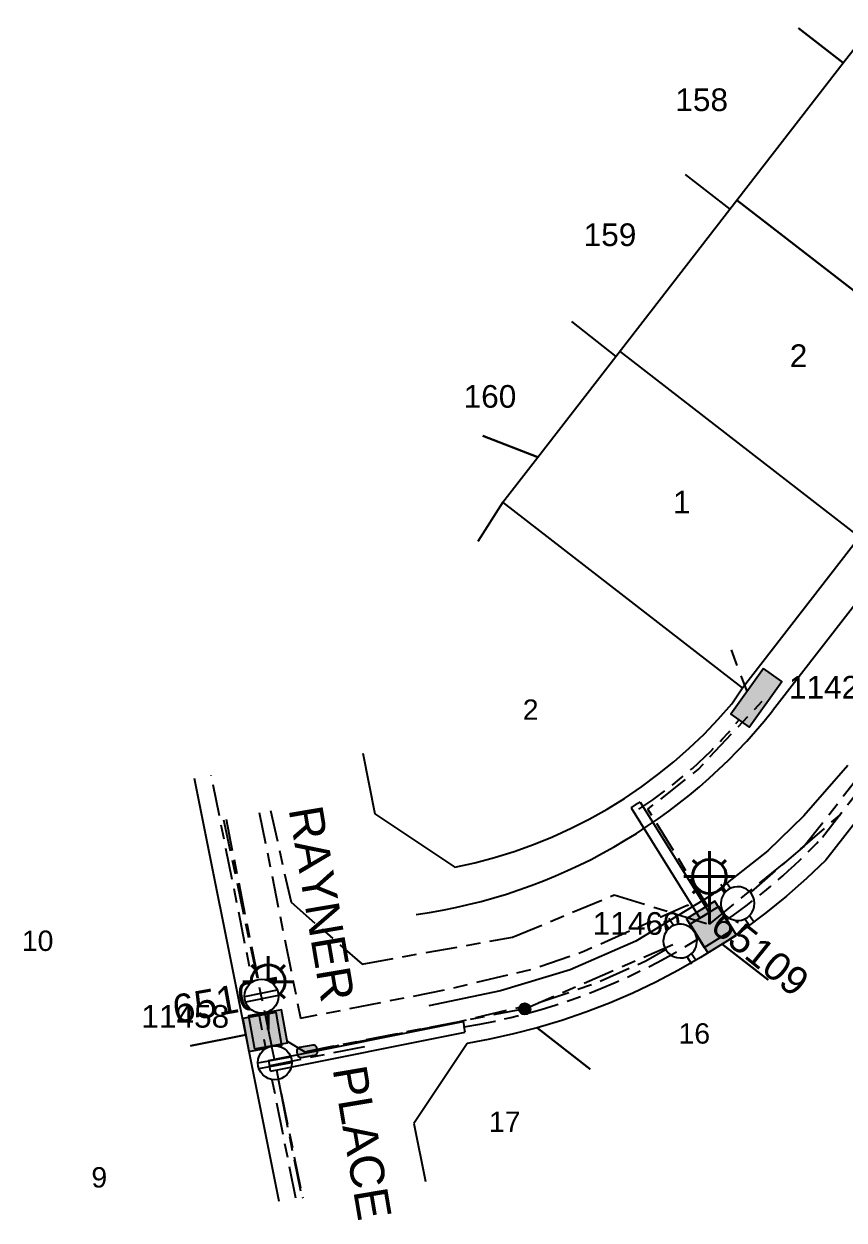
# Model space of a CAD drawing. Header units: metres. Extents: x 304800 to 304953, y 6247396 to 6247572.
# Drawn here: x 304799.8 to 304872.2, y 6247396.1 to 6247501.8 of the extents above; entities that cross this region are included whole.
import ezdxf
from ezdxf.enums import TextEntityAlignment as Align

# ---------------------------------------------------------------- set-up
doc = ezdxf.new("R2010")
doc.units = ezdxf.units.M
doc.header["$LTSCALE"] = 0.7
doc.linetypes.add('Cable Exist UG', pattern=[8.2, 4, -1.2, 1.8, -1.2])
doc.linetypes.add('Dash', pattern=[5, 3, -2])
doc.layers.get('0').update_dxf_attribs({"color": 6})
for name, color, linetype in [('_User Miscellaneous6', 7, 'Continuous'), ('_User Miscellaneous7', 150, 'Continuous'), ('_User Miscellaneous8', 7, 'Continuous'), ('_User_LV_Exist', 7, 'Continuous'), ('Cadastre Developer_SP_NEW', 4, 'Continuous'), ('Cadastre Land Parcels_SP_EXT', 4, 'Continuous'), ('Cadastre Roads_SP_EXT', 4, 'Continuous'), ('Cadastre Roads_SP_NEW', 8, 'Continuous'), ('Equip_LV_EXT', 5, 'Continuous'), ('Equip_SL_EXT', 7, 'Continuous'), ('Equip_SP_SL_EXT', 70, 'Continuous'), ('Mains_LV_EXT', 160, 'Continuous'), ('Mains_SL_EXT', 70, 'Continuous'), ('Services_SP_NEW_UG', 2, 'Continuous'), ('SupportsUG_SP_LV_EXT', 7, 'Continuous'), ('SupportsUG_SP_LV_SL_EXT', 7, 'Continuous'), ('UG_Details_SP_MISC', 7, 'Continuous')]:
    doc.layers.add(name, color=color, linetype=linetype)
doc.styles.add('ARIAL', font='arial.ttf', dxfattribs={"height": 2})
doc.styles.add('COLUMN_LABEL', font='arial.ttf')
doc.styles.add('iecARIAL', font='arial.ttf', dxfattribs={"height": 2})
doc.styles.add('POLE_LABEL', font='arial.ttf')
doc.styles.get("Standard").update_dxf_attribs({"font": 'arial.ttf'})

# ---------------------------------------------------------------- blocks, each defined once
blk = doc.blocks.new('*U30')
at = {"layer": '_User Miscellaneous7'}
blk.add_hatch(color=256, dxfattribs=at).paths.add_polyline_path([(-1.55, -0.85), (1.42, -0.93), (1.5, 2.04), (-1.47, 2.12)])
at = {"layer": '_User Miscellaneous8'}
blk.add_hatch(color=256, dxfattribs=at).paths.add_polyline_path([(-1.53, -1.44), (1.44, -1.53), (1.53, 1.44), (-1.44, 1.53)])
at = {"layer": '_User Miscellaneous7'}
blk.add_lwpolyline([(1.42, -0.93), (1.5, 2.04), (-1.47, 2.12), (-1.55, -0.85)], close=True, dxfattribs=at)
at = {"layer": '_User Miscellaneous8'}
blk.add_lwpolyline([(1.44, -1.53), (1.53, 1.44), (-1.44, 1.53), (-1.53, -1.44)], close=True, dxfattribs=at)
at = {"flags": 9}
for tag, style, p in [('STRUCTURE_PLANT_NUMBER', 'POLE_LABEL', (1.81, 0.03)), ('STREET_CODE', 'COLUMN_LABEL', (1.81, -0.2))]:
    blk.add_attdef(tag, text='', height=0.2, dxfattribs=dict(at, style=style)).set_placement(p, align=Align.MIDDLE_LEFT)
for tag, p in [('COLUMN_TYPE', (1.81, -0.4)), ('OWNED_BY', (1.81, -0.6)), ('STATE', (1.81, -0.8)), ('USAGE', (1.81, -1)), ('STREETNAME', (1.81, -1.6)), ('SUBURB', (1.81, -1.8)), ('LEGEND', (1.81, -1.2)), ('LOCATION', (1.81, -1.4)), ('NOTES', (1.81, -2))]:
    blk.add_attdef(tag, text='', height=0.2, dxfattribs=at).set_placement(p, align=Align.MIDDLE_LEFT)
at = {"flags": 1}
blk.add_attdef('Z', (1.81, -2.35), '', height=0.2, dxfattribs=at)
at = {"layer": '_User Miscellaneous6', "style": 'ARIAL', "flags": 8}
blk.add_attdef('ASSET_NUM', text='', height=2, dxfattribs=at).set_placement((2, 2), align=Align.MIDDLE_LEFT)
blk = doc.blocks.new('*U34')
at = {"layer": '_User Miscellaneous7'}
blk.add_hatch(color=256, dxfattribs=at).paths.add_polyline_path([(-1.62, -0.96), (1.35, -0.96), (1.35, 2.01), (-1.62, 2.01)])
at = {"layer": '_User Miscellaneous8'}
blk.add_hatch(color=256, dxfattribs=at).paths.add_polyline_path([(-1.49, -1.49), (1.48, -1.49), (1.48, 1.48), (-1.49, 1.48)])
at = {"layer": '_User Miscellaneous7'}
blk.add_lwpolyline([(1.35, -0.96), (1.35, 2.01), (-1.62, 2.01), (-1.62, -0.96)], close=True, dxfattribs=at)
at = {"layer": '_User Miscellaneous8'}
blk.add_lwpolyline([(1.48, -1.49), (1.48, 1.48), (-1.49, 1.48), (-1.49, -1.49)], close=True, dxfattribs=at)
at = {"flags": 9}
for tag, style, p in [('STRUCTURE_PLANT_NUMBER', 'POLE_LABEL', (1.81, 0.03)), ('STREET_CODE', 'COLUMN_LABEL', (1.81, -0.2))]:
    blk.add_attdef(tag, text='', height=0.2, dxfattribs=dict(at, style=style)).set_placement(p, align=Align.MIDDLE_LEFT)
for tag, p in [('COLUMN_TYPE', (1.81, -0.4)), ('OWNED_BY', (1.81, -0.6)), ('STATE', (1.81, -0.8)), ('USAGE', (1.81, -1)), ('STREETNAME', (1.81, -1.6)), ('SUBURB', (1.81, -1.8)), ('LEGEND', (1.81, -1.2)), ('LOCATION', (1.81, -1.4)), ('NOTES', (1.81, -2))]:
    blk.add_attdef(tag, text='', height=0.2, dxfattribs=at).set_placement(p, align=Align.MIDDLE_LEFT)
at = {"flags": 1}
blk.add_attdef('Z', (1.81, -2.35), '', height=0.2, dxfattribs=at)
at = {"layer": '_User Miscellaneous6', "style": 'ARIAL', "flags": 8}
blk.add_attdef('ASSET_NUM', text='', height=2, dxfattribs=at).set_placement((2, 2), align=Align.MIDDLE_LEFT)
blk = doc.blocks.new('*U31')
blk.add_hatch(color=256).paths.add_polyline_path([(-2.67, 2.28), (-2.51, 0.31), (2.43, 0.71), (2.27, 2.68)])
blk.add_lwpolyline([(-2.51, 0.31), (2.43, 0.71), (2.27, 2.68), (-2.67, 2.28)], close=True)
for tag, p, flags in [('OWNED_BY', (0, 1.3), 9), ('STATE', (0, 1.1), 9), ('SUPPORT_TYPE', (0, 0.9), 9), ('USAGE', (0, 0.7), 9), ('LEGEND', (0, 0.5), 9), ('LOCATION', (0, 0.3), 9), ('NOTES', (0, 0.1), 9), ('PARENT', (0, -0.1), 9), ('STREETNAME', (0, -0.3), 9), ('SUBURB', (0, -0.5), 1)]:
    blk.add_attdef(tag, p, '', height=0.2, dxfattribs=dict(flags=flags))
at = {"layer": '_User Miscellaneous6', "style": 'ARIAL', "flags": 8}
blk.add_attdef('ASSET_NUM', text='', height=2, dxfattribs=at).set_placement((1.5, 7.5), align=Align.TOP_LEFT)
blk = doc.blocks.new('SL_LANTERN_EXT')
at = {"lineweight": 40}
for p, q in [((0, 1.97), (0, 6.47)), ((-1.46, 5.68), (-1.06, 5.28)), ((1.46, 5.68), (1.06, 5.28)), ((-2.25, 4.22), (2.25, 4.22)), ((-1.46, 2.76), (-1.06, 3.16)), ((0, 0), (0, 2.72)), ((1.46, 2.76), (1.06, 3.16))]:
    blk.add_line(p, q, dxfattribs=at)
blk.add_circle((0, 4.22), 1.5, dxfattribs=at)
at = {"style": 'ARIAL', "flags": 8}
blk.add_attdef('ASSET_NUM', (1.5, 1.5), '', height=2, dxfattribs=at)
for tag, p, height, flags in [('CONSTRUCTED_VOLTAGE', (0.98, -0.65), 0.2, 9), ('CONTROL_TYPE', (0.98, -0.85), 0.2, 9), ('LANTERN_PURPOSE', (0.98, -1.05), 0.2, 9), ('LANTERN_TYPE', (0.98, -1.25), 0.2, 9), ('LNUMBER', (2.18, -3.25), 2.5, 8), ('OPERATING_VOLTAGE', (0.98, -1.65), 0.2, 9), ('ORIENTATION', (0.98, -1.85), 0.2, 9), ('OWNED_BY', (0.98, -2.05), 0.2, 9), ('STATE', (0.98, -2.25), 0.2, 9), ('NO_PHASES', (0.98, -1.45), 0.2, 9), ('USAGE', (0.98, -2.45), 0.2, 9), ('CEXIST', (0.98, -2.65), 0.2, 9), ('CNEW', (0.98, -2.85), 0.2, 9), ('CNUMBER', (0.98, -3.05), 0.2, 9), ('CREMOVE', (0.98, -3.25), 0.2, 9), ('CREPLACE', (0.98, -3.45), 0.2, 9), ('LKINGHEIGHT', (0.98, -3.65), 0.2, 9), ('LBRACKET', (0.98, -3.85), 0.2, 9), ('LBRACKETVOCAB', (0.98, -4.05), 0.2, 9), ('LCATEGORY', (0.98, -4.25), 0.2, 9), ('LCHARGE1', (0.98, -4.45), 0.2, 9), ('LCHARGE1PERCENT', (0.98, -4.65), 0.2, 9), ('LCHARGE2', (0.98, -4.85), 0.2, 9), ('LCHARGE2PERCENT', (0.98, -5.05), 0.2, 9), ('LCHARGE3', (0.98, -5.25), 0.2, 9), ('LCHARGE3PERCENT', (0.98, -5.45), 0.2, 9), ('LEXIST', (0.98, -5.65), 0.2, 9), ('LLAMP', (0.98, -5.85), 0.2, 9), ('LLAMPVOCAB', (0.98, -6.05), 0.2, 9), ('LMAST', (0.98, -6.25), 0.2, 9), ('LMASTVOCAB', (0.98, -6.45), 0.2, 9), ('LNEW', (0.98, -6.65), 0.2, 9), ('LANTNUMBER', (0.98, -6.85), 0.2, 9), ('LOUTREACH', (0.98, -7.25), 0.2, 9), ('LOUTREACHVOCAB', (0.98, -7.45), 0.2, 9), ('LRATECODE', (0.98, -7.65), 0.2, 9), ('LREMOVE', (0.98, -7.85), 0.2, 9), ('LREPLACE', (0.98, -8.05), 0.2, 9), ('LTYPE', (0.98, -8.25), 0.2, 9), ('LTYPEVOCAB', (0.98, -8.45), 0.2, 9), ('LEGEND', (0.98, -8.65), 0.2, 9), ('STREETNAME', (0.98, -9.25), 0.2, 9), ('SUBURB', (0.98, -9.45), 0.2, 1), ('LOCATION', (0.98, -8.85), 0.2, 9), ('NOTES', (0.98, -9.05), 0.2, 9)]:
    blk.add_attdef(tag, p, '', height=height, dxfattribs=dict(flags=flags))
blk = doc.blocks.new('SL_STJ_EXT')
h = blk.add_hatch(color=256)
edge = h.paths.add_edge_path()
edge.add_ellipse((-0.59, 0.13), major_axis=(0.226, 0.226), ratio=1, start_angle=45, end_angle=135)
edge.add_line((-0.91, 0.13), (-0.91, -0.13))
edge.add_ellipse((-0.59, -0.13), major_axis=(0.226, 0.226), ratio=1, start_angle=135, end_angle=225)
edge.add_line((-0.59, -0.45), (0.59, -0.45))
edge.add_ellipse((0.59, -0.13), major_axis=(-0.226, 0.226), ratio=1, start_angle=135, end_angle=225)
edge.add_line((0.91, -0.13), (0.91, 0.13))
edge.add_ellipse((0.59, 0.13), major_axis=(-0.226, 0.226), ratio=1, start_angle=225, end_angle=315)
edge.add_line((0.59, 0.45), (-0.59, 0.45))
blk.add_lwpolyline([(-0.91, 0.13), (-0.91, -0.13, 0.414214), (-0.59, -0.45), (0.59, -0.45, 0.414214), (0.91, -0.13), (0.91, 0.13, 0.414214), (0.59, 0.45), (-0.59, 0.45, 0.414214)], format="xyb", close=True)
at = {"flags": 1}
blk.add_attdef('Z', (0, 0), '', height=0.2, dxfattribs=at)
at = {"flags": 9}
for tag, p in [('ORIENTATION', (0, 0)), ('USAGE', (0, -0.2)), ('LEGEND', (0, -0.4)), ('NOTES', (0, -0.6))]:
    blk.add_attdef(tag, text='', height=0.2, dxfattribs=at).set_placement(p, align=Align.MIDDLE_LEFT)
blk = doc.blocks.new('LV_UG_LINKS_CLOSED_EXT')
blk.add_wipeout([(-1.06, 1.06), (-1.18, 0.92), (-1.29, 0.76), (-1.37, 0.59), (-1.43, 0.42), (-1.48, 0.23), (-1.49, 0.05), (-1.49, -0.14), (-1.46, -0.33), (-1.41, -0.51), (-1.33, -0.68), (-1.24, -0.84), (-1.12, -0.99), (-0.99, -1.12), (-0.84, -1.24), (-0.68, -1.33), (-0.51, -1.41), (-0.33, -1.46), (-0.14, -1.49), (0.05, -1.49), (0.23, -1.48), (0.42, -1.43), (0.59, -1.37), (0.76, -1.29), (0.92, -1.18), (1.06, -1.06), (1.18, -0.92), (1.29, -0.76), (1.37, -0.59), (1.43, -0.42), (1.48, -0.23), (1.49, -0.05), (1.49, 0.14), (1.46, 0.33), (1.41, 0.51), (1.33, 0.68), (1.24, 0.84), (1.12, 0.99), (0.99, 1.12), (0.84, 1.24), (0.68, 1.33), (0.51, 1.41), (0.33, 1.46), (0.14, 1.49), (-0.05, 1.49), (-0.23, 1.48), (-0.42, 1.43), (-0.59, 1.37), (-0.76, 1.29), (-0.92, 1.18)])
for p, q in [((-0.25, -1.48), (-0.25, 1.48)), ((0.25, -1.48), (0.25, 1.48))]:
    blk.add_line(p, q)
blk.add_circle((0, 0), 1.5)
at = {"flags": 9}
for tag, p in [('ACTUAL_STATUS', (0, 0)), ('CONSTRUCTED_VOLTAGE', (0, -0.2)), ('OPERATING_VOLTAGE', (0, -0.6)), ('ORIENTATION', (0, -0.8)), ('STATE', (0, -1)), ('NO_PHASES', (0, -0.4)), ('SWITCH_TYPE', (0, -1.2)), ('USAGE', (0, -1.4)), ('NOTES', (0, -1.6))]:
    blk.add_attdef(tag, text='', height=0.2, dxfattribs=at).set_placement(p, align=Align.MIDDLE_LEFT)
at = {"flags": 1}
blk.add_attdef('Z', (0, 0), '', height=0.2, dxfattribs=at)
blk = doc.blocks.new('LV_UG_LINKS_OPEN_EXT')
for p, q in [((-0.25, 1.47), (-0.25, 2.22)), ((0.25, 1.47), (0.25, 2.22)), ((-0.25, -1.47), (-0.25, -2.22)), ((0.25, -1.47), (0.25, -2.22))]:
    blk.add_line(p, q)
at = {"flags": 9}
for tag, p in [('ACTUAL_STATUS', (0, 0)), ('CONSTRUCTED_VOLTAGE', (0, -0.2)), ('OPERATING_VOLTAGE', (0, -0.6)), ('ORIENTATION', (0, -0.8)), ('STATE', (0, -1)), ('NO_PHASES', (0, -0.4)), ('SWITCH_TYPE', (0, -1.2)), ('USAGE', (0, -1.4)), ('NOTES', (0, -1.6))]:
    blk.add_attdef(tag, text='', height=0.2, dxfattribs=at).set_placement(p, align=Align.MIDDLE_LEFT)
at = {"flags": 1}
blk.add_attdef('Z', (0, 0), '', height=0.2, dxfattribs=at)
blk.add_wipeout([(-0.25, 1.47), (-0.43, 1.43), (-0.61, 1.36), (-0.77, 1.28), (-0.93, 1.17), (-1.07, 1.05), (-1.19, 0.9), (-1.29, 0.75), (-1.38, 0.58), (-1.44, 0.4), (-1.48, 0.22), (-1.49, 0.03), (-1.49, -0.16), (-1.45, -0.34), (-1.4, -0.52), (-1.32, -0.69), (-1.23, -0.85), (-1.11, -1), (-0.98, -1.13), (-0.83, -1.24), (-0.66, -1.34), (-0.49, -1.41), (-0.31, -1.46), (-0.13, -1.49), (0.06, -1.49), (0.25, -1.47), (0.43, -1.43), (0.61, -1.36), (0.77, -1.28), (0.93, -1.17), (1.07, -1.05), (1.19, -0.9), (1.29, -0.75), (1.38, -0.58), (1.44, -0.4), (1.48, -0.22), (1.49, -0.03), (1.49, 0.16), (1.45, 0.34), (1.4, 0.52), (1.32, 0.69), (1.23, 0.85), (1.11, 1), (0.98, 1.13), (0.83, 1.24), (0.66, 1.34), (0.49, 1.41), (0.31, 1.46), (0.13, 1.49), (-0.06, 1.49)])
blk.add_lwpolyline([(0, -1.49, 1), (0, 1.49, 1)], format="xyb", close=True)
blk = doc.blocks.new('CONNECTOR_NODE_EXT')
h = blk.add_hatch(color=256)
edge = h.paths.add_edge_path()
edge.add_arc((0, 0), 0.5, 0, 360)
blk.add_circle((0, 0), 0.5)
at = {"flags": 1}
blk.add_attdef('Z', (0, 0), '', height=0.2, dxfattribs=at)
at = {"flags": 9}
for tag, p in [('CONNECTOR_TYPE', (0, 0)), ('CONSTRUCTED_VOLTAGE', (0, -0.2)), ('OPERATING_VOLTAGE', (0, -0.6)), ('ORIENTATION', (0, -0.8)), ('SUBTYPE', (0, -1)), ('NO_PHASES', (0, -0.4)), ('USAGE', (0, -1.2)), ('NOTES', (0, -1.4))]:
    blk.add_attdef(tag, text='', height=0.2, dxfattribs=at).set_placement(p, align=Align.MIDDLE_LEFT)

msp = doc.modelspace()

# ---------------------------------------------------------------- linework, layer by layer
at = {"layer": '_User_LV_Exist', "color": 7, "linetype": 'Cable Exist UG', "flags": 128}
msp.add_lwpolyline([(304822.52, 6247407.05), (304824.33, 6247398.01)], dxfattribs=at)
at = {"layer": 'Cadastre Developer_SP_NEW'}
for p, q in [((304883.95, 6247469.83), (304862.77, 6247486.23)), ((304862.77, 6247486.23), (304883.95, 6247469.83)), ((304883.95, 6247469.83), (304862.77, 6247486.23)), ((304873.61, 6247456.48), (304852.43, 6247472.89)), ((304863.28, 6247443.14), (304873.61, 6247456.48))]:
    msp.add_line(p, q, dxfattribs=at)
at = {"layer": 'Cadastre Land Parcels_SP_EXT', "linetype": 'Continuous'}
for p, q in [((304872.16, 6247498.36), (304882.07, 6247511.16)), ((304868.21, 6247501.43), (304872.16, 6247498.36)), ((304872.16, 6247498.36), (304868.21, 6247501.43)), ((304862.16, 6247485.45), (304872.16, 6247498.36)), ((304858.21, 6247488.51), (304862.16, 6247485.45)), ((304852.08, 6247472.43), (304862.16, 6247485.45)), ((304848.15, 6247475.51), (304852.08, 6247472.43)), ((304845.19, 6247463.53), (304852.08, 6247472.43)), ((304840.32, 6247465.41), (304845.19, 6247463.53)), ((304845.19, 6247463.53), (304840.32, 6247465.41)), ((304842.1, 6247459.54), (304845.19, 6247463.53)), ((304842.1, 6247459.54), (304839.89, 6247456.05)), ((304863.28, 6247443.14), (304842.1, 6247459.54)), ((304862.32, 6247441.71), (304863.28, 6247443.14)), ((304861.12, 6247440.35), (304862.32, 6247441.71)), ((304859.87, 6247439.04), (304861.12, 6247440.35)), ((304858.56, 6247437.79), (304859.87, 6247439.04)), ((304829.71, 6247437.34), (304830.79, 6247431.98)), ((304857.21, 6247436.6), (304858.56, 6247437.79)), ((304855.8, 6247435.46), (304857.21, 6247436.6)), ((304819.39, 6247412.45), (304814.85, 6247435.12)), ((304854.34, 6247434.38), (304855.8, 6247435.46)), ((304852.85, 6247433.36), (304854.34, 6247434.38)), ((304875.32, 6247433.93), (304870.64, 6247427.89)), ((304851.31, 6247432.41), (304852.85, 6247433.36)), ((304830.79, 6247431.98), (304837.85, 6247427.27)), ((304849.73, 6247431.53), (304851.31, 6247432.41)), ((304846.47, 6247429.96), (304848.12, 6247430.71)), ((304848.12, 6247430.71), (304849.73, 6247431.53)), ((304844.79, 6247429.28), (304846.47, 6247429.96)), ((304841.36, 6247428.13), (304843.09, 6247428.67)), ((304843.09, 6247428.67), (304844.79, 6247429.28)), ((304837.85, 6247427.27), (304839.61, 6247427.66)), ((304839.61, 6247427.66), (304841.36, 6247428.13)), ((304870.64, 6247427.89), (304868.93, 6247426.27)), ((304868.93, 6247426.27), (304867.16, 6247424.71)), ((304867.16, 6247424.71), (304865.32, 6247423.23)), ((304865.32, 6247423.23), (304863.42, 6247421.81)), ((304863.42, 6247421.81), (304861.48, 6247420.48)), ((304861.48, 6247420.48), (304859.57, 6247419.29)), ((304865.55, 6247417.32), (304861.48, 6247420.48)), ((304861.48, 6247420.48), (304865.55, 6247417.32)), ((304859.57, 6247419.29), (304857.61, 6247418.17)), ((304857.61, 6247418.17), (304855.62, 6247417.12)), ((304855.62, 6247417.12), (304853.59, 6247416.15)), ((304853.59, 6247416.15), (304851.52, 6247415.26)), ((304851.52, 6247415.26), (304849.42, 6247414.46)), ((304849.42, 6247414.46), (304847.29, 6247413.73)), ((304845.13, 6247413.08), (304843.04, 6247412.54)), ((304847.29, 6247413.73), (304845.13, 6247413.08)), ((304849.8, 6247409.42), (304845.13, 6247413.08)), ((304845.13, 6247413.08), (304849.8, 6247409.42)), ((304814.48, 6247411.47), (304819.39, 6247412.45)), ((304819.39, 6247412.45), (304814.48, 6247411.47)), ((304822.33, 6247397.73), (304819.39, 6247412.45)), ((304838.93, 6247411.68), (304834.22, 6247404.62)), ((304840.94, 6247412.08), (304838.93, 6247411.68)), ((304843.04, 6247412.54), (304840.94, 6247412.08)), ((304834.22, 6247404.62), (304835.25, 6247399.48))]:
    msp.add_line(p, q, dxfattribs=at)
at = {"layer": 'Cadastre Roads_SP_NEW'}
for p, q in [((304903.33, 6247489.38), (304865.93, 6247441.09)), ((304872.57, 6247436.27, 48.95), (304868.68, 6247431.8, 49.02)), ((304868.68, 6247431.8, 49.02), (304865.51, 6247428.72, 49.14)), ((304865.51, 6247428.72, 49.14), (304860.53, 6247424.8, 49.27)), ((304860.53, 6247424.8, 49.27), (304853.85, 6247420.74, 49.53)), ((304853.85, 6247420.74, 49.53), (304848.03, 6247418.21, 49.72)), ((304848.03, 6247418.21, 49.72), (304841.88, 6247416.36, 49.94)), ((304841.88, 6247416.36, 49.94), (304835.54, 6247415.02, 50.14))]:
    msp.add_line(p, q, dxfattribs=at)
at = {"layer": 'Mains_SL_EXT', "linetype": 'Cable Exist UG'}
msp.add_lwpolyline([(304844.02, 6247414.75), (304824.79, 6247410.99)], dxfattribs=at)
at = {"layer": 'Services_SP_NEW_UG', "color": 2, "linetype": 'Dash', "ltscale": 0.7, "flags": 128}
msp.add_lwpolyline([(304863.68, 6247442.82), (304862.25, 6247446.59)], dxfattribs=at)
at = {"layer": 'UG_Details_SP_MISC', "color": 7, "linetype": 'Cable Exist UG'}
msp.add_line((304823.8, 6247398.03), (304816.32, 6247435.41), dxfattribs=at)
at = {"layer": 'UG_Details_SP_MISC'}
for p, q in [((304854.23, 6247433.03), (304853.82, 6247432.78)), ((304853.42, 6247432.52), (304853.82, 6247432.78)), ((304838.59, 6247413.63), (304838.68, 6247413.16)), ((304838.77, 6247412.69), (304838.68, 6247413.16))]:
    msp.add_line(p, q, dxfattribs=at)
at = {"layer": 'UG_Details_SP_MISC', "color": 7, "linetype": 'Cable Exist UG', "flags": 128}
msp.add_lwpolyline([(304870.33, 6247429.92), (304874.18, 6247434.89)], dxfattribs=at)
at = {"layer": 'UG_Details_SP_MISC', "color": 7, "linetype": 'Cable Exist UG'}
msp.add_arc((304832.77, 6247465.3), 39.21, 302.965, 320.367, dxfattribs=at)

# ---------------------------------------------------------------- block references
at = {"layer": 'Equip_SL_EXT'}
for p, rotation in [((304857.62, 6247420.66), 22.39901196234452), ((304824.79, 6247410.99), 189.8708506643733)]:
    msp.add_blockref('SL_STJ_EXT', p, dxfattribs=dict(at, rotation=rotation))
msp.add_blockref('CONNECTOR_NODE_EXT', (304844.02, 6247414.75), dxfattribs=at)
at = {"layer": 'Equip_SP_SL_EXT'}
ref = msp.add_blockref('SL_LANTERN_EXT', (304860.34, 6247422.23), dxfattribs=at)
ref.add_attrib('ASSET_NUM', '65109', dxfattribs={"layer": '0', "height": 2.5, "rotation": 321.0878, "style": 'iecARIAL'}).set_placement((304861.84, 6247423.73), align=Align.TOP_LEFT)
ref = msp.add_blockref('SL_LANTERN_EXT', (304821.35, 6247412.93), dxfattribs=at)
ref.add_attrib('ASSET_NUM', '65107', dxfattribs={"layer": '0', "height": 2.5, "rotation": 10.2032, "style": 'iecARIAL'}).set_placement((304822.85, 6247414.43), align=Align.BOTTOM_RIGHT)
at = {"layer": 'SupportsUG_SP_LV_EXT'}
ref = msp.add_blockref('*U31', (304863.27, 6247443.12), dxfattribs=dict(at, rotation=229.8581390497803))
ref.add_attrib('ASSET_NUM_001', '11420', (304867.37, 6247442.18), dxfattribs={"layer": '_User Miscellaneous6', "height": 2, "style": 'ARIAL'})
at = {"layer": 'SupportsUG_SP_LV_SL_EXT'}
ref = msp.add_blockref('*U30', (304860.7, 6247421.75), dxfattribs=dict(at, rotation=33.23337103122308))
ref.add_attrib('ASSET_NUM_001', '11460', (304850.03, 6247421.3), dxfattribs={"layer": '_User Miscellaneous6', "height": 2, "style": 'ARIAL'})
ref = msp.add_blockref('*U34', (304820.85, 6247412.71), dxfattribs=dict(at, rotation=280.1645792168572))
ref.add_attrib('ASSET_NUM_001', '11458', (304810.14, 6247413.09), dxfattribs={"layer": '_User Miscellaneous6', "height": 2, "style": 'ARIAL'})

# ---------------------------------------------------------------- texts
at = {"layer": 'Cadastre Developer_SP_NEW', "style": 'ARIAL'}
for s, p in [('158', (304859.66, 6247496.11)), ('159', (304851.56, 6247484.18)), ('160', (304840.95, 6247469.89))]:
    msp.add_text(s, height=2, dxfattribs=at).set_placement(p, align=Align.TOP_CENTER)
for s, p in [('2', (304868.22, 6247471.49)), ('1', (304857.91, 6247458.55))]:
    msp.add_text(s, height=2, dxfattribs=at).set_placement(p, align=Align.CENTER)
at = {"layer": 'Cadastre Land Parcels_SP_EXT'}
for s, p in [('2', (304843.85, 6247440.3)), ('10', (304799.58, 6247419.87)), ('16', (304857.61, 6247411.68)), ('17', (304840.86, 6247403.87)), ('9', (304805.73, 6247398.96))]:
    msp.add_text(s, height=1.8, dxfattribs=at).set_placement(p)
at = {"layer": 'Cadastre Roads_SP_EXT'}
msp.add_text('RAYNER     PLACE', height=3, rotation=279.613, dxfattribs=at).set_placement((304823.15, 6247432.41))

# ---------------------------------------------------------------- next in the draw order: block references
at = {"layer": 'Equip_LV_EXT'}
for name, p, rotation in [('LV_UG_LINKS_OPEN_EXT', (304857.76, 6247420.74), 213.0898925555044), ('LV_UG_LINKS_CLOSED_EXT', (304820.76, 6247415.87), 101.4579788510769), ('LV_UG_LINKS_CLOSED_EXT', (304821.94, 6247409.99), 280.1645792168572)]:
    msp.add_blockref(name, p, dxfattribs=dict(at, rotation=rotation))

# ---------------------------------------------------------------- next in the draw order: linework, layer by layer
at = {"layer": '_User_LV_Exist', "color": 7, "linetype": 'Cable Exist UG', "flags": 128}
for points in [[(304820.57, 6247432.1), (304824.21, 6247413.93), (304836.99, 6247416.43), (304844.63, 6247418.25), (304849.24, 6247419.84), (304858.44, 6247423.94), (304858.95, 6247423.11)], [(304817.63, 6247431.51), (304820.46, 6247417.34)], [(304854.72, 6247419), (304856.46, 6247420)], [(304823.04, 6247411.9), (304824.59, 6247410.95), (304837.63, 6247413.49), (304845.46, 6247415.36), (304850.34, 6247417.04), (304854.72, 6247419)], [(304822.23, 6247408.53), (304822.52, 6247407.05)]]:
    msp.add_lwpolyline(points, dxfattribs=at)
at = {"layer": 'Mains_LV_EXT', "linetype": 'Cable Exist UG', "flags": 128}
msp.add_lwpolyline([(304859.05, 6247421.48), (304859.06, 6247421.49)], dxfattribs=at)
at = {"layer": 'Mains_SL_EXT', "linetype": 'Cable Exist UG'}
for points in [[(304817.41, 6247431.47), (304821.35, 6247412.93)], [(304844.02, 6247414.75), (304857.62, 6247420.66)], [(304821.35, 6247412.93), (304824.41, 6247398.02)]]:
    msp.add_lwpolyline(points, dxfattribs=at)
at = {"layer": 'UG_Details_SP_MISC'}
for p, q in [((304853.42, 6247432.52), (304859.51, 6247422.76)), ((304821.37, 6247410.19), (304838.59, 6247413.63)), ((304821.56, 6247409.25), (304838.77, 6247412.69)), ((304821.37, 6247410.19), (304821.46, 6247409.72)), ((304821.56, 6247409.25), (304821.46, 6247409.72))]:
    msp.add_line(p, q, dxfattribs=at)
at = {"layer": 'UG_Details_SP_MISC', "color": 7, "linetype": 'Cable Exist UG', "flags": 128}
msp.add_lwpolyline([(304829.86, 6247411.4), (304821.46, 6247409.72)], dxfattribs=at)
at = {"layer": 'UG_Details_SP_MISC', "color": 7, "linetype": 'Cable Exist UG'}
msp.add_arc((304829.65, 6247468.47), 56.05, 279.2698, 302.0817, dxfattribs=at)

# ---------------------------------------------------------------- next in the draw order: block references
at = {"layer": 'Equip_LV_EXT', "rotation": 35.1881575151186}
msp.add_blockref('LV_UG_LINKS_OPEN_EXT', (304862.84, 6247424.06), dxfattribs=at)

# ---------------------------------------------------------------- next in the draw order: linework, layer by layer
at = {"layer": '_User_LV_Exist', "color": 7, "linetype": 'Cable Exist UG', "flags": 128}
for points in [[(304864.06, 6247425.11), (304871.83, 6247431.85), (304897.15, 6247464.53)], [(304860.17, 6247423.86), (304854.91, 6247432.4), (304859.35, 6247435.92), (304865.01, 6247441.95)]]:
    msp.add_lwpolyline(points, dxfattribs=at)
at = {"layer": 'Cadastre Roads_SP_NEW'}
msp.add_arc((304827.68, 6247471.47, 48.95), 48.84, 277.9593, 321.5366, dxfattribs=at)
at = {"layer": 'Mains_LV_EXT', "linetype": 'Cable Exist UG', "flags": 128}
msp.add_lwpolyline([(304861.55, 6247423.11), (304861.64, 6247423.18)], dxfattribs=at)
at = {"layer": 'Mains_SL_EXT', "linetype": 'Cable Exist UG'}
for points in [[(304860.34, 6247422.23), (304868.64, 6247429.03), (304895.78, 6247463.7)], [(304821.56, 6247432.3), (304823.37, 6247424.18), (304829.65, 6247418.71), (304842.95, 6247421.09), (304851.94, 6247424.82), (304860.34, 6247422.23)]]:
    msp.add_lwpolyline(points, dxfattribs=at)
at = {"layer": 'UG_Details_SP_MISC'}
for p, q in [((304854.23, 6247433.03), (304860.32, 6247423.27)), ((304859.51, 6247422.76), (304859.92, 6247423.01)), ((304860.32, 6247423.27), (304859.92, 6247423.01))]:
    msp.add_line(p, q, dxfattribs=at)
at = {"layer": 'UG_Details_SP_MISC', "color": 7, "linetype": 'Cable Exist UG'}
msp.add_arc((304829.65, 6247468.47), 56.05, 305.1201, 316.5376, dxfattribs=at)

doc.saveas('drawing.dxf')
